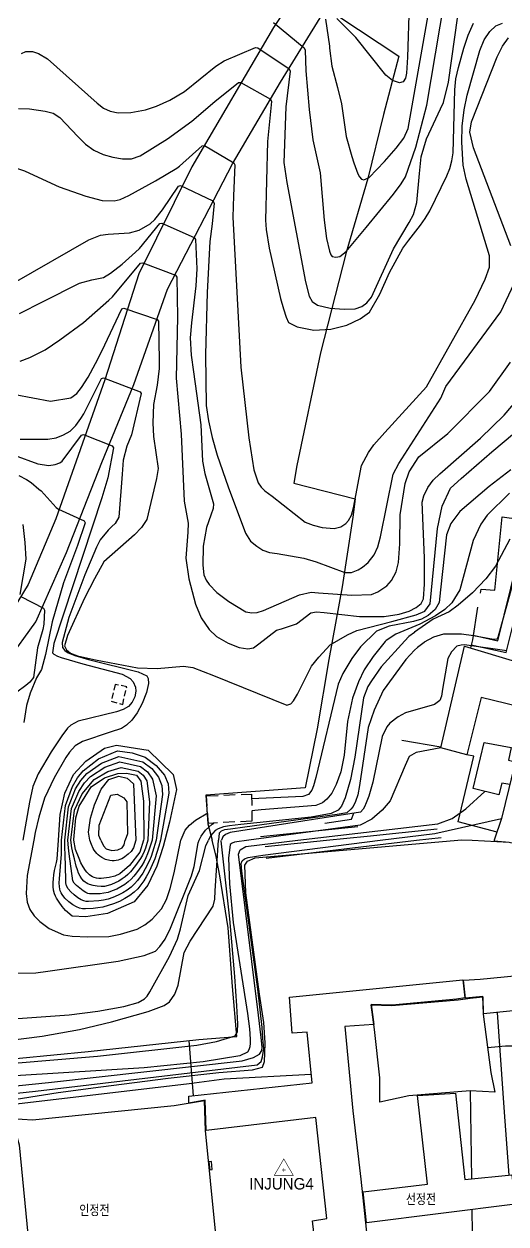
# Model space of a CAD drawing. Header units: feet. Extents: x 197796 to 199821, y 552499 to 555392.
# Drawn here: x 199197.8 to 199281.3, y 553316.6 to 553524.7 of the extents above; entities that cross this region are included whole.
import ezdxf

# ---------------------------------------------------------------- set-up
doc = ezdxf.new("R2010")
doc.units = ezdxf.units.FT
doc.header["$MEASUREMENT"] = 0
doc.linetypes.add('ANYANG11', pattern=[1.5, 1, -0.5])
doc.linetypes.add('ANYANG3', pattern=[3, 2, -1])
for name, color, linetype in [('AAA004', 7, 'ANYANG3'), ('AAA007', 7, 'ANYANG11'), ('AAA008', 7, 'CONTINUOUS'), ('AAC001', 7, 'CONTINUOUS'), ('ADA085', 1, 'CONTINUOUS'), ('AE150', 7, 'CONTINUOUS'), ('AZ0801', 7, 'CONTINUOUS'), ('CAA001', 7, 'CONTINUOUS'), ('CAA002', 30, 'CONTINUOUS'), ('wipco_image', 2, 'CONTINUOUS'), ('wipco_기준점', 1, 'CONTINUOUS'), ('ZC003', 7, 'CONTINUOUS')]:
    doc.layers.add(name, color=color, linetype=linetype)
doc.styles.add('NGSW', font='ROMANS.shx', dxfattribs={"bigfont": 'NGSW.shx'})
doc.styles.add('WIPCO', font='')
doc.styles.get('WIPCO').set_extended_font_data('Dotum')
picture_1 = doc.add_image_def('image1.jpg', size_in_pixel=(8269, 5907))

# ---------------------------------------------------------------- blocks, each defined once
blk = doc.blocks.new('기준점')
at = {"layer": 'wipco_기준점', "lineweight": 40, "const_width": 0.1, "flags": 128}
blk.add_lwpolyline([(1.65, -0.95), (0, 1.9), (-1.65, -0.95)], close=True, dxfattribs=at)
for points in [[(-0.34, 0), (0.34, 0)], [(0, -0.34), (0, 0.34)]]:
    blk.add_lwpolyline(points, dxfattribs=at)

msp = doc.modelspace()

# ---------------------------------------------------------------- linework, layer by layer
at = {"layer": 'AAA004', "color": 255}
msp.add_lwpolyline([(199229.43, 553390.89), (199237.24, 553391.2), (199237.31, 553386.51), (199229.77, 553386.11), (199229.43, 553390.89)], dxfattribs=at)
at = {"layer": 'AAA007', "color": 255}
msp.add_lwpolyline([(199215.62, 553409.78), (199213.62, 553410.2), (199212.92, 553407.3), (199214.9, 553406.71), (199215.62, 553409.78)], dxfattribs=at)
at = {"layer": 'AAA008', "color": 255}
for points in [[(199296.24, 553426.07), (199294.98, 553421.37), (199290.88, 553422.45), (199288.45, 553412.93), (199292.48, 553411.85), (199292.02, 553409.73), (199301.21, 553407.27), (199300.08, 553402.3), (199277.06, 553407.91), (199274.57, 553398.02), (199270.03, 553399.22), (199274.16, 553416.82), (199283.59, 553414.02), (199286.72, 553426.33), (199287.12, 553428.6), (199296.24, 553426.07)], [(199291.63, 553383.18), (199295.11, 553397.23), (199295.97, 553399.28), (199293.08, 553399.83), (199286.06, 553401.62), (199284.01, 553402.39), (199283.76, 553399.95), (199280.58, 553386.96), (199279.31, 553383.18)], [(199282.23, 553399.29), (199281.77, 553397.04), (199282.95, 553396.8), (199281.99, 553392.82), (199280.61, 553393.09), (199280.13, 553391.07), (199275.64, 553392.15), (199277.54, 553400.12), (199282.23, 553399.29)], [(199279.31, 553383.18), (199279.28, 553383.07), (199281.87, 553382.84), (199288.77, 553381.26), (199291.2, 553380.21), (199291.46, 553382.48), (199291.63, 553383.18)], [(199273.98, 553358.91), (199276.85, 553359.08), (199289.92, 553360.38), (199288.23, 553374.33), (199294.37, 553374.76), (199295.97, 553361.19), (199298.74, 553361.36), (199298.54, 553355.21), (199277.47, 553353.08), (199277.36, 553356.1), (199274.31, 553355.81), (199273.98, 553358.91)], [(199254.29, 553260.59), (199247.8, 553317.2), (199250.3, 553317.57), (199248.39, 553335.12), (199229.38, 553332.84), (199229.21, 553338.11), (199226.37, 553337.6), (199226.35, 553338.79), (199247.72, 553341.12), (199246.89, 553349.92), (199244.3, 553349.71), (199243.79, 553355.96), (199273.87, 553358.96), (199274.2, 553355.86), (199272.79, 553355.63), (199261.63, 553354.58), (199261.43, 553354.58), (199257.95, 553354.68), (199258.43, 553351.25), (199253.39, 553350.88), (199254.82, 553336.27), (199256.18, 553324.41), (199258.36, 553303.85)], [(199279.44, 553339.53), (199275.15, 553339.73), (199264.51, 553338.86), (199259.48, 553337.76), (199259.47, 553341.99), (199258.58, 553350.36), (199258, 553354.65), (199261.48, 553354.55), (199273.06, 553355.54), (199275.15, 553355.82), (199277.34, 553356.02), (199277.39, 553353.02), (199278.7, 553342.93), (199279.44, 553339.53)], [(199231.97, 553310.75), (199231.01, 553315.38), (199229.27, 553332.84), (199229.08, 553337.98), (199223.85, 553337.14), (199199.28, 553334.62), (199195.71, 553334.87), (199196.95, 553330.4), (199198.71, 553312.54), (199198.49, 553307.21), (199204.17, 553308.39), (199226.91, 553310.61), (199231.97, 553310.75)], [(199256.57, 553322.21), (199267.74, 553323.58), (199266.01, 553338.94), (199272.57, 553339.33), (199274.22, 553324.35), (199282.35, 553325.17), (199282.95, 553320.06), (199257.14, 553316.85), (199256.57, 553322.21)]]:
    msp.add_lwpolyline(points, dxfattribs=at)
at = {"layer": 'AAC001', "color": 255}
for points in [[(199282.73, 553568.06), (199274.67, 553564.69), (199269, 553561.16), (199262.5, 553547.04), (199252.38, 553525.99), (199262.77, 553519.16), (199260.1, 553508.99), (199257.37, 553497.93), (199253.65, 553485.09), (199249.18, 553467.71), (199245.1, 553448.15), (199244.59, 553445.08), (199255.2, 553442.39), (199254.78, 553439.21), (199252.94, 553427.12), (199250.66, 553414.55), (199248.61, 553402.48), (199246.55, 553392.29), (199229.29, 553391.01), (199229.66, 553386.01), (199230.39, 553383.18)], [(199276.95, 553426.03), (199277.04, 553426.73), (199279.43, 553426.53), (199280.67, 553439.23), (199286.46, 553438.44), (199287.33, 553446.02), (199288.58, 553452.41), (199292.54, 553451.81), (199316.16, 553445.77), (199354.47, 553436.53), (199363.54, 553433.5), (199374.39, 553429.62), (199381.36, 553427.22), (199388.69, 553424.41)], [(199276.4, 553423.58), (199275.55, 553417.95), (199275.18, 553416.52)], [(199270.06, 553399.34), (199263.3, 553400.49)], [(199279.79, 553384.59), (199273.08, 553386.39), (199275.76, 553397.77), (199274.57, 553398.02)], [(199162.89, 553329.69), (199161.92, 553341.63), (199179.08, 553343.66), (199208.94, 553346.56), (199228.09, 553348.62), (199234.7, 553349.17), (199233.95, 553357.83), (199233.21, 553368.02), (199231.76, 553377.01), (199231.11, 553380.36), (199230.39, 553383.18)], [(199279.79, 553353.31), (199281.02, 553336.04), (199281.82, 553325.12)], [(199227.2, 553338.88), (199226.41, 553348.44)]]:
    msp.add_lwpolyline(points, dxfattribs=at)
at = {"layer": 'ADA085', "color": 255}
for points in [[(199282.6, 553573.37), (199272.97, 553569.79), (199262.4, 553563.07), (199261.42, 553561.83), (199258.73, 553555.51), (199251.66, 553540.17), (199241.03, 553524.12), (199226.9, 553499.92), (199217.71, 553481.4), (199211.78, 553463.04), (199203.34, 553438.9), (199198.51, 553427.53), (199193.95, 553419.99), (199179.44, 553408.37), (199177, 553407.39), (199174.34, 553406.99), (199172.81, 553407.17), (199172.33, 553407.81), (199170.87, 553411.72)], [(199116.69, 553388.33), (199119.68, 553389.04), (199145.26, 553392.99), (199163.53, 553397.11), (199172.54, 553399.87), (199181.67, 553404.55), (199194.94, 553414.25), (199199.87, 553421.06), (199205.17, 553433.07), (199211.26, 553448.66), (199216.81, 553462.22), (199222.66, 553478.74), (199233.93, 553500.47), (199242.27, 553514.65), (199253.39, 553532.76), (199264.38, 553554.9), (199268.59, 553562.36), (199280.7, 553568.57), (199288.23, 553570.43), (199291.37, 553570.05), (199292.26, 553569.71), (199295.57, 553567.07)]]:
    msp.add_lwpolyline(points, dxfattribs=at)
at = {"layer": 'AE150', "color": 255}
msp.add_lwpolyline([(199230.41, 553326.07), (199230.28, 553327.47), (199229.82, 553327.41), (199229.99, 553326.02)], close=True, dxfattribs=at)
at = {"layer": 'AZ0801', "color": 255}
for points in [[(199275.68, 553418.76), (199279.95, 553417.73), (199284.38, 553435.78), (199288.06, 553435.12), (199291.14, 553447.3), (199312.65, 553442.17), (199335.78, 553436.63)], [(199275.33, 553417.08), (199281.39, 553415.71), (199284.9, 553429.83)], [(199249.93, 553386.14), (199254.58, 553386.82), (199254.99, 553387.88)], [(199238.81, 553383.81), (199255.66, 553385.55)], [(199250.24, 553383.18), (199257.3, 553383.89), (199269.39, 553385.14)], [(199239.58, 553382.11), (199250.24, 553383.18)], [(199239.79, 553380.1), (199265.83, 553383.18)], [(199265.83, 553383.18), (199270.1, 553383.68)]]:
    msp.add_lwpolyline(points, dxfattribs=at)
at = {"layer": 'CAA001', "color": 255}
for points, elevation in [([(199196.86, 553510.05), (199198.75, 553509.99), (199201.44, 553509.62), (199202.84, 553509.24), (199204.02, 553508.47), (199207.11, 553505.18), (199208.45, 553503.89), (199209.91, 553502.86), (199211.49, 553502.1), (199213.17, 553501.6), (199214.85, 553501.33), (199216.45, 553501.36), (199217.95, 553501.83), (199222.68, 553504.78), (199226.86, 553507.89), (199230.87, 553511.27), (199234.96, 553514.55), (199235.37, 553514.58), (199240.5, 553511.67), (199240.7, 553511.3), (199239.98, 553504.33), (199239.67, 553490.67), (199239.78, 553489.09), (199240.3, 553485.83), (199242.25, 553477.11), (199242.76, 553475.31), (199243.24, 553473.9), (199243.63, 553472.98), (199245.14, 553472.21), (199248.05, 553471.63), (199250.98, 553471.78), (199253.77, 553472.5), (199256.08, 553473.58), (199257.71, 553474.73), (199259.49, 553477.86), (199261.13, 553481.62), (199263.45, 553485.85), (199264.52, 553487.23), (199266.53, 553489.82), (199267.36, 553490.99), (199268.17, 553492.32), (199271.08, 553498.4), (199271.61, 553499.68), (199271.97, 553501.01), (199272.17, 553502.37), (199272.48, 553513.28), (199272.68, 553515.22), (199273.09, 553517.19), (199274.03, 553520.51), (199274.81, 553522.78), (199275.71, 553524.88)], 55), ([(199196.29, 553460.47), (199202.4, 553459.34), (199205.9, 553459.89), (199206.95, 553460.66), (199207.79, 553461.69), (199208.89, 553463.46), (199210.18, 553465.85), (199211.28, 553467.99), (199214.74, 553475.3), (199215.08, 553475.45), (199220.86, 553473.49), (199221.1, 553473.16), (199221.25, 553466.29), (199221.23, 553464.95), (199220.88, 553462.11), (199220.27, 553458.76), (199220.14, 553455.58), (199220.26, 553453.16), (199221.05, 553447.65), (199220.79, 553445.91), (199219.07, 553438.77), (199218.19, 553437.39), (199216.97, 553436.12), (199211.66, 553431.43), (199210, 553428.52), (199208.29, 553425.13), (199205.33, 553418.66), (199204.83, 553416.87), (199205.17, 553416.17), (199205.87, 553415.6), (199207.07, 553415.16), (199210.2, 553414.48), (199217.47, 553413.05), (199220.89, 553412.95), (199225.46, 553413.36), (199227.05, 553413.13), (199230.67, 553411.72), (199243.34, 553406.63), (199244.05, 553406.85), (199244.54, 553407.36), (199245.23, 553408.51), (199247.62, 553413.37), (199248.89, 553414.94), (199250.89, 553417.08), (199253.9, 553418.78), (199255.5, 553419.53), (199261.54, 553421.13), (199265.78, 553422.26), (199267.29, 553422.92), (199268.23, 553424.15), (199269.46, 553437.25), (199270.3, 553441.11), (199271.72, 553444.22), (199273.6, 553445.92), (199278.88, 553450.53), (199282.84, 553453.83)], 50), ([(199281.48, 553416), (199274.18, 553417.05), (199273.56, 553417.02), (199272.81, 553416.81), (199271.9, 553415.88), (199271.29, 553414.72), (199270.36, 553409.37), (199270.19, 553408.14), (199269.87, 553407.39), (199268.94, 553406.72), (199263.95, 553405.27), (199262.65, 553404.6), (199261.23, 553403.46), (199260.7, 553402.87), (199259.9, 553401.15), (199258.29, 553393.25), (199257.57, 553390.84), (199257.13, 553389.69), (199256.82, 553388.99), (199256.58, 553388.56), (199256.12, 553388.06), (199233.51, 553384.52), (199232.72, 553384.18), (199232.29, 553383.79), (199232.04, 553383.18)], 45), ([(199203.77, 553383.18), (199204.05, 553387.66), (199204.9, 553391.37), (199206.36, 553394.57), (199208.53, 553396.91), (199211.75, 553399.14), (199213.8, 553399.68), (199219.31, 553398.83), (199223.65, 553394.59), (199224.23, 553391.97), (199223.03, 553386.34), (199222.19, 553383.18)], 50), ([(199206.46, 553383.18), (199206.44, 553383.3), (199206.8, 553387.07), (199207.36, 553389.11), (199209.44, 553392.44), (199211.74, 553394.02), (199214.05, 553394.76), (199215.58, 553394.83), (199217.3, 553394.44), (199218.07, 553393.43), (199218.53, 553389.98), (199218.59, 553383.41), (199218.52, 553383.18)], 55), ([(199196.09, 553344.56), (199210.51, 553345.73), (199227.78, 553347.64), (199231.16, 553348.3), (199234.41, 553349.29), (199234.82, 553349.95), (199234.85, 553351.38), (199234.69, 553354.47), (199234.33, 553359.57), (199233.48, 553369.55), (199232, 553383.06), (199232.04, 553383.18)], 45), ([(199222.19, 553383.18), (199221.9, 553382.08), (199220.81, 553378.7), (199219.25, 553375.38), (199216.9, 553372.52), (199212.24, 553370.5), (199208.51, 553369.93), (199206.16, 553370.04), (199204.97, 553371.03), (199204.41, 553371.72), (199203.88, 553372.42), (199203.43, 553373.14), (199203.25, 553373.51), (199203.1, 553373.89), (199202.93, 553374.51), (199202.84, 553375.16), (199202.83, 553375.83), (199202.88, 553376.51), (199202.98, 553377.21), (199203.11, 553377.92), (199203.43, 553379.34), (199203.56, 553379.91), (199203.77, 553383.18)], 50), ([(199218.52, 553383.18), (199217.87, 553381.14), (199216.09, 553378.81), (199214.38, 553377.38), (199213.55, 553376.94), (199212.58, 553376.74), (199211.64, 553376.6), (199211.19, 553376.57), (199210.76, 553376.57), (199210.35, 553376.62), (199209.96, 553376.72), (199209.67, 553376.84), (199209.39, 553377), (199209.13, 553377.19), (199208.89, 553377.41), (199208.66, 553377.66), (199208.44, 553377.93), (199208.03, 553378.55), (199207.67, 553379.24), (199207.33, 553379.99), (199206.71, 553381.59), (199206.46, 553383.18)], 55), ([(199278.14, 553347.24), (199281.28, 553347.55), (199283.4, 553347.51), (199284.72, 553347.36), (199285.66, 553347.04), (199286.72, 553346.49), (199287.83, 553345.02), (199289.6, 553341.69)], 40), ([(199192.53, 553336.99), (199226.4, 553340.98), (199232.49, 553341.84), (199247.58, 553342.61)], 40)]:
    msp.add_lwpolyline(points, dxfattribs=dict(at, elevation=elevation))
at = {"layer": 'CAA002', "color": 255}
for points, elevation in [([(199241.02, 553524.97), (199246.35, 553520.57), (199246.55, 553520.16), (199246.65, 553516.59), (199247.24, 553509.91), (199247.85, 553504.61), (199249.12, 553498.88), (199249.82, 553490.7), (199250.26, 553487.49), (199250.74, 553485.31), (199250.98, 553484.7), (199251.23, 553484.41), (199251.85, 553484.29), (199252.57, 553484.42), (199253.62, 553485.28), (199257.12, 553489.43), (199261.83, 553495.21), (199263.19, 553496.99), (199263.94, 553498.19), (199265.72, 553503.33), (199267.62, 553510.65), (199271.42, 553533.32)], 57), ([(199250.03, 553525.54), (199250.73, 553520.87), (199250.77, 553520.53), (199251.14, 553517.42), (199252.14, 553513.7), (199252.82, 553510.84), (199253.67, 553505.2), (199254.62, 553501.71), (199254.96, 553500.61), (199255.69, 553498.75), (199255.97, 553498.21), (199256.31, 553497.82), (199256.73, 553497.67), (199257.65, 553498.12), (199260.29, 553500.86), (199262.3, 553503.17), (199263.63, 553504.94), (199264.37, 553506.61), (199268.35, 553529.27)], 58), ([(199264.55, 553528.07), (199264.28, 553518.95), (199264.11, 553516.18), (199263.91, 553515.3), (199263.5, 553514.7), (199262.86, 553514.52), (199261.68, 553514.89), (199260.49, 553515.82), (199255.3, 553522.35), (199252.03, 553525.67)], 59), ([(199197.37, 553519.62), (199198.14, 553519.93), (199199.24, 553519.92), (199200.32, 553519.61), (199201.84, 553518.68), (199210.5, 553510.99), (199211.58, 553510.13), (199212.72, 553509.57), (199214.09, 553509.32), (199216.3, 553509.36), (199218.83, 553509.8), (199220.78, 553510.46), (199223.07, 553511.5), (199225.6, 553513.02), (199231.03, 553517.38), (199232.49, 553518.33), (199237.91, 553520.61), (199238.35, 553520.57), (199243.78, 553516.93), (199243.95, 553516.55), (199243.18, 553510.33), (199242.81, 553500.69), (199243.35, 553497.21), (199246.58, 553480.01), (199247.22, 553477.5), (199247.72, 553476.6), (199248.68, 553475.98), (199250.85, 553475.44), (199253.3, 553475.28), (199255.18, 553475.33), (199256.36, 553475.74), (199257.2, 553476.37), (199258.04, 553477.32), (199261.85, 553485.73), (199264.59, 553490.28), (199265.31, 553491.68), (199265.87, 553493.77), (199266.35, 553498.8), (199266.66, 553501.67), (199267.55, 553504.79), (199270.01, 553509.98), (199270.53, 553511.11), (199271.4, 553514.6), (199273.02, 553526.11)], 56), ([(199196.51, 553499.7), (199197.88, 553499.26), (199199.51, 553498.52), (199203.91, 553496.47), (199208.5, 553494.83), (199211.37, 553494.13), (199213.45, 553494.04), (199214.46, 553494.27), (199215.97, 553494.99), (199220.57, 553497.52), (199224.29, 553499.73), (199224.74, 553500.06), (199228.69, 553503.61), (199229.09, 553503.65), (199234.15, 553500.65), (199234.35, 553500.27), (199234.13, 553494.92), (199233.99, 553491.21), (199235.37, 553465.22), (199236.78, 553452.97), (199237.65, 553447.43), (199238.39, 553445.14), (199238.89, 553444.39), (199239.56, 553443.75), (199240.79, 553442.83), (199246.51, 553438.35), (199247.94, 553437.8), (199249.49, 553437.4), (199251.54, 553437.25), (199252.73, 553437.53), (199253.57, 553438.09), (199254.03, 553438.6), (199254.56, 553439.52), (199254.91, 553440.8), (199256.32, 553448.15), (199257.53, 553450.43), (199258.46, 553451.76), (199260.37, 553453.87), (199267.58, 553461.78), (199276, 553476.84), (199277.71, 553480.47), (199278.48, 553482.56), (199278.48, 553484.49), (199274.46, 553497.78), (199273.94, 553500.26), (199273.68, 553504.2), (199273.76, 553507.02), (199274.09, 553509.81), (199274.59, 553512.35), (199276.79, 553520.09), (199277.57, 553521.98), (199278.53, 553523.41), (199279.59, 553524.37), (199280.74, 553524.86)], 54), ([(199282.18, 553486.26), (199275.74, 553503.22), (199275.1, 553505.95), (199275.38, 553507.77), (199279.83, 553519), (199280.77, 553520.86), (199281.81, 553522.31)], 53), ([(199196.12, 553479.89), (199209.05, 553487.31), (199211.06, 553488.1), (199212.39, 553488.25), (199216.11, 553488.48), (199217.77, 553488.96), (199219.64, 553490.04), (199220.5, 553490.81), (199221.78, 553492.47), (199224.55, 553496.62), (199224.91, 553496.72), (199230.55, 553494.03), (199230.75, 553493.67), (199230.39, 553490.09), (199230.02, 553486.98), (199229.56, 553478.14), (199229.27, 553467.43), (199229.35, 553458.54), (199229.77, 553455.91), (199230.4, 553453.01), (199231.3, 553449.94), (199233.2, 553444.46), (199236.18, 553436.43), (199237.07, 553435.06), (199238.16, 553434.17), (199239.18, 553433.5), (199240.35, 553433.07), (199241.67, 553432.88), (199246.3, 553432.12), (199248.44, 553431.43), (199253.43, 553429.63), (199254.55, 553429.6), (199255.72, 553430.07), (199256.45, 553430.52), (199257.44, 553431.35), (199258.51, 553432.69), (199259.14, 553434.05), (199259.61, 553435.8), (199261.79, 553446.63), (199262.79, 553448.51), (199270.05, 553459.81), (199270.92, 553461.87), (199280.43, 553474.8), (199282.78, 553479.74)], 53), ([(199197.03, 553474.53), (199201.09, 553476.57), (199207.41, 553479.76), (199209.53, 553480.37), (199211.59, 553480.78), (199212.76, 553481.5), (199214.79, 553483.08), (199217.13, 553485.13), (199217.8, 553485.78), (199221.32, 553490.11), (199221.71, 553490.2), (199227.28, 553487.69), (199227.52, 553487.34), (199227.77, 553482.24), (199227.6, 553479.34), (199226.83, 553472.9), (199226.57, 553470.28), (199226.78, 553467.27), (199227.15, 553464.42), (199228.44, 553455.22), (199228.71, 553448.9), (199229.16, 553446.79), (199230.63, 553441.51), (199230.56, 553440.71), (199230.19, 553439.56), (199229.43, 553437.43), (199228.86, 553434.18), (199228.77, 553430.9), (199228.97, 553429.18), (199229.36, 553428.29), (199229.89, 553427.51), (199231.22, 553426.12), (199233.28, 553424.59), (199236.27, 553422.78), (199237.26, 553422.59), (199238.22, 553422.65), (199239.33, 553423.01), (199245.54, 553425.73), (199247.58, 553426.2), (199248.83, 553426.11), (199254.63, 553425.66), (199258.05, 553425.78), (199259.15, 553426.26), (199260.7, 553427.29), (199261.51, 553428.24), (199262.3, 553429.74), (199262.72, 553431.35), (199262.93, 553434.56), (199262.98, 553439.63), (199263.85, 553445.03), (199264.54, 553447.08), (199266.25, 553449.65), (199271.24, 553453.73), (199278.51, 553461.01), (199282.1, 553466.05)], 52), ([(199197.11, 553466.27), (199198.78, 553466.86), (199201.44, 553468.23), (199204.03, 553469.92), (199208.12, 553472.98), (199212.51, 553476.83), (199213.11, 553477.42), (199218, 553483.22), (199218.39, 553483.32), (199224.04, 553481.16), (199224.28, 553480.82), (199224.38, 553473.88), (199224.15, 553463.31), (199225.04, 553453.61), (199225.56, 553441.98), (199226.28, 553438.17), (199226.2, 553436.59), (199225.84, 553432.08), (199226.34, 553428.48), (199227.52, 553424.12), (199228.52, 553421.76), (199229.91, 553419.71), (199231.17, 553418.49), (199233.19, 553417.33), (199235.11, 553416.61), (199236.61, 553416.35), (199237.55, 553416.55), (199238.51, 553417.21), (199241.58, 553419.58), (199242.41, 553419.84), (199245.02, 553420.72), (199247.51, 553422.61), (199248.47, 553422.79), (199249.85, 553422.67), (199255.93, 553421.95), (199260.22, 553422), (199262.84, 553422.37), (199264.57, 553422.92), (199265.8, 553423.51), (199266.66, 553424.22), (199267.03, 553425.03), (199267.23, 553427.56), (199267.21, 553432.14), (199266.81, 553441.8), (199267.1, 553442.92), (199267.79, 553444.36), (199268.71, 553445.59), (199269.87, 553446.69), (199276.9, 553452.9), (199281.04, 553456.87), (199283.33, 553459.6)], 51), ([(199197.14, 553452.73), (199201.92, 553452.74), (199203.38, 553452.97), (199204.65, 553453.46), (199205.77, 553454.13), (199206.79, 553455.12), (199207.65, 553456.33), (199208.16, 553457.14), (199211.23, 553463.22), (199211.57, 553463.35), (199217.93, 553460.95), (199218.1, 553460.62), (199216.43, 553453.46), (199215.61, 553451.51), (199215.01, 553449.1), (199214.8, 553446.67), (199214.23, 553439.21), (199213.6, 553438.13), (199213.02, 553437.57), (199212.36, 553436.92), (199210.98, 553435.29), (199210.36, 553433.99), (199208.36, 553429.19), (199205.58, 553421.79), (199204.41, 553417.46), (199204.48, 553416.59), (199204.85, 553416.07), (199205.43, 553415.65), (199206.58, 553415.2), (199208.96, 553414.52), (199217.56, 553412.4), (199219.07, 553411.67), (199219.34, 553411.2), (199219.38, 553410.36), (199219.02, 553408.82), (199218.29, 553406.87), (199217.39, 553405.26), (199216.46, 553404.02), (199215.59, 553403.11), (199214.67, 553402.54), (199212.72, 553401.91), (199207.95, 553400.31), (199206.67, 553399.57), (199205.67, 553398.46), (199205.06, 553397.55), (199203, 553393.99), (199201.33, 553390.5), (199200.36, 553387.2), (199199.75, 553384.51), (199199.5, 553383.18)], 49), ([(199196.07, 553449.94), (199200.22, 553448.42), (199202.11, 553448.18), (199203.19, 553448.33), (199204.02, 553448.65), (199204.42, 553448.91), (199207.74, 553453.43), (199208.12, 553453.54), (199213.09, 553451.58), (199213.28, 553451.24), (199212.34, 553446.01), (199211.31, 553442.57), (199202.98, 553417.28), (199202.76, 553415.67), (199202.99, 553415.43), (199203.61, 553415.11), (199204.22, 553414.88), (199207.98, 553413.78), (199214.8, 553411.99), (199216.22, 553411.21), (199216.74, 553410.66), (199217.13, 553409.73), (199217.17, 553409.06), (199217, 553408.03), (199216.56, 553407.1), (199215.89, 553406.38), (199215.01, 553405.86), (199213.81, 553405.43), (199207.21, 553403.85), (199205.93, 553403.16), (199205.35, 553402.61), (199204.35, 553401.29), (199202.49, 553398.5), (199200.23, 553394.7), (199199.33, 553392.52), (199198.75, 553389.77), (199197.59, 553383.18)], 48), ([(199196.89, 553446.44), (199198.24, 553445.76), (199199.03, 553445.2), (199200.38, 553444.06), (199200.75, 553443.76), (199203.37, 553440.86), (199203.76, 553440.57), (199208.23, 553438.55), (199208.38, 553438.21), (199207.06, 553434.28), (199204.67, 553427.8), (199202.7, 553421.08), (199201.54, 553415.4), (199200.8, 553412.78), (199199.95, 553411.34), (199198.87, 553408.69), (199198.25, 553406.56), (199197.77, 553403.62)], 47), ([(199282.19, 553447.41), (199278.41, 553444.5), (199273.32, 553440.17), (199271.81, 553438.1), (199271.06, 553436.12), (199270.02, 553426.6), (199269.74, 553424.43), (199269.08, 553423.21), (199267.85, 553422.17), (199266.72, 553421.51), (199265.31, 553421.13), (199261.07, 553420.29), (199258.88, 553419.45), (199256.14, 553416.73), (199254.63, 553414.71), (199253.09, 553412.11), (199252.24, 553410.27), (199248.39, 553394.09), (199247.99, 553392.59), (199247.69, 553391.87), (199247.1, 553391.13), (199246.13, 553390.76), (199237.25, 553390.36)], 49), ([(199281.94, 553443.34), (199278.07, 553439.53), (199277.01, 553438), (199275.66, 553435.13), (199273.32, 553426.63), (199271.97, 553424.35), (199270.74, 553423.17), (199269.1, 553422.12), (199266.4, 553420.65), (199262.24, 553418.9), (199260.59, 553417.81), (199260.42, 553417.64), (199258.34, 553415.06), (199256.78, 553412.71), (199255.76, 553410.64), (199254.74, 553407.82), (199253.89, 553403.8), (199253.28, 553397.92), (199252.7, 553395.03), (199251.92, 553392.83), (199251.13, 553391.35), (199250.3, 553390.32), (199249.55, 553389.65), (199248.39, 553389.18), (199238.93, 553388.44), (199237.28, 553388.29)], 48), ([(199197.58, 553437.93), (199197.96, 553434.8), (199198.1, 553431.89), (199197.08, 553425.79)], 46), ([(199282.03, 553435.38), (199279.53, 553430.69), (199277.87, 553428.52), (199275.53, 553426.07), (199273.07, 553423.95), (199271.48, 553422.77), (199268.75, 553421.53), (199265.48, 553419.24), (199265.46, 553419.21), (199264.53, 553418.5), (199263.8, 553417.78), (199259.71, 553413.23), (199258.05, 553410.83), (199257.42, 553409.82), (199256.64, 553407.86), (199255.12, 553397.6), (199254.37, 553393.74), (199253.44, 553390.51), (199252.83, 553389.1), (199252.28, 553388.4), (199251.04, 553387.84), (199247.57, 553387.18), (199235.36, 553385.93), (199233.41, 553385.69), (199232.35, 553385.5), (199231.46, 553385.19), (199230.94, 553384.86), (199230.13, 553383.93), (199229.76, 553383.18)], 47), ([(199282.51, 553427.74), (199279.92, 553418.34), (199279.74, 553418.03), (199279.25, 553417.97), (199277.9, 553418.22), (199275.69, 553418.65), (199273.66, 553418.89), (199270.53, 553418.89), (199268.77, 553418.37), (199267.17, 553417.5), (199267.16, 553417.48), (199266.01, 553416.62), (199265.5, 553416.16), (199264.01, 553414.54), (199260.05, 553409.17), (199258.49, 553405.72), (199257.46, 553402.74), (199255.96, 553392.67), (199255.66, 553391.05), (199255.28, 553389.89), (199254.83, 553389.06), (199254.46, 553388.57), (199253.78, 553387.95), (199252.08, 553387.63), (199236.06, 553385.43), (199233.6, 553385.13), (199232.54, 553384.96), (199231.98, 553384.74), (199231.61, 553384.42), (199231.52, 553383.18)], 46), ([(199197.26, 553425.43), (199201.17, 553423.43), (199201.37, 553423.07), (199201.22, 553420.64), (199201.08, 553419.7), (199200.15, 553416.52), (199199.46, 553411.4), (199198.83, 553410.59), (199198.12, 553410.02), (199193.4, 553406.52)], 46), ([(199204.31, 553383.18), (199205, 553389.23), (199206.18, 553392.53), (199207.05, 553394.01), (199208.07, 553395.24), (199210.69, 553397.3), (199214, 553398.7), (199216.53, 553398.33), (199218.77, 553397.6), (199220.72, 553396.16), (199222.15, 553394.46), (199222.81, 553392.97), (199222.9, 553391.36), (199221.46, 553383.18)], 51), ([(199270.03, 553399.22), (199265.76, 553398.39), (199264.58, 553397.69), (199263.88, 553396.15), (199261.28, 553390.03), (199259.86, 553388.38), (199258.09, 553386.84), (199256.09, 553385.78), (199236.75, 553383.18)], 44), ([(199204.85, 553383.18), (199205.52, 553388.95), (199206.74, 553392.09), (199207.66, 553393.57), (199208.7, 553394.74), (199211.24, 553396.57), (199214.21, 553397.73), (199218.37, 553396.79), (199219.96, 553395.6), (199221.12, 553394.13), (199221.68, 553392.65), (199221.79, 553391.12), (199220.72, 553383.18)], 52), ([(199205.38, 553383.18), (199206.04, 553388.66), (199207.29, 553391.65), (199208.26, 553393.12), (199209.33, 553394.23), (199211.79, 553395.84), (199214.41, 553396.75), (199217.97, 553395.98), (199219.2, 553395.05), (199220.09, 553393.79), (199220.69, 553390.88), (199219.99, 553383.18)], 53), ([(199205.92, 553383.18), (199206.56, 553388.38), (199207.85, 553391.21), (199209.96, 553393.73), (199212.34, 553395.12), (199214.61, 553395.77), (199217.58, 553395.17), (199218.44, 553394.49), (199219.06, 553393.46), (199219.55, 553389.82), (199219.25, 553383.18)], 54), ([(199209.2, 553383.18), (199208.96, 553384.57), (199209.34, 553387.03), (199210.01, 553389.35), (199211.16, 553392.02), (199212.52, 553393.71), (199214.21, 553394.28), (199215.65, 553393.92), (199216.79, 553392.97), (199217.19, 553383.21), (199217.18, 553383.18)], 56), ([(199211.12, 553383.18), (199210.74, 553384.03), (199210.83, 553385.81), (199212.87, 553390.98), (199213.97, 553391.17), (199215.1, 553390.51), (199215.64, 553389.83), (199215.71, 553384.31), (199215.33, 553383.18)], 57), ([(199245.29, 553383.18), (199269.54, 553386.02), (199272.02, 553386.96), (199274.38, 553388.61), (199277.7, 553391.65)], 43), ([(199224.98, 553383.18), (199225.01, 553383.31), (199225.72, 553384.91), (199226.47, 553385.81), (199227.51, 553386.66), (199229.64, 553387.93)], 49), ([(199228.17, 553383.18), (199228.48, 553383.89), (199229.26, 553384.91), (199230.44, 553385.96), (199230.73, 553386.16)], 48), ([(199259.51, 553383.18), (199268.99, 553384.37), (199280.59, 553386.98)], 42), ([(199168.12, 553337.7), (199202.04, 553341.19), (199235.61, 553344.94), (199237.57, 553345.5), (199238.59, 553346.08), (199239, 553346.75), (199239.06, 553347.31), (199238.92, 553348.98), (199238.44, 553352.84), (199234.98, 553380.75), (199235.26, 553381.54), (199236.26, 553382.12), (199245.29, 553383.18)], 43), ([(199236.75, 553383.18), (199234.29, 553382.85), (199233.86, 553382.68), (199233.53, 553382.44), (199233.27, 553380.05), (199233.39, 553375.6), (199234.04, 553368.95), (199236.51, 553353.13), (199236.9, 553350.48), (199237.01, 553348.71), (199237, 553347.98), (199236.93, 553347.34), (199236.79, 553346.82), (199236.52, 553346.41), (199235.21, 553345.81), (199228.83, 553344.79), (199218.62, 553343.75), (199175.72, 553341.08)], 44), ([(199180.02, 553335.67), (199203.69, 553339.46), (199211.11, 553340.41), (199222.77, 553341.92), (199231.57, 553342.93), (199237.4, 553343.38), (199239.13, 553343.83), (199239.47, 553344.83), (199239.53, 553346.24), (199239.58, 553348.03), (199239.36, 553351.56), (199238.63, 553356.49), (199236.26, 553374.04), (199236.09, 553378.87), (199236.51, 553379.54), (199237.86, 553380.13), (199272.97, 553383.18)], 41), ([(199182.91, 553351.28), (199205.62, 553352.9), (199210.6, 553353.54), (199215.1, 553354.36), (199217.58, 553355.07), (199218.7, 553355.68), (199219.16, 553356.17), (199219.58, 553356.89), (199223.01, 553363), (199224.43, 553366.03), (199224.94, 553367.83), (199226.28, 553373.58), (199228.22, 553377.92), (199229.29, 553382.2), (199229.76, 553383.18)], 47), ([(199191.65, 553338.8), (199199.78, 553339.69), (199238.2, 553344.27), (199238.91, 553344.83), (199239.16, 553345.65), (199239.34, 553347.07), (199239.21, 553348.81), (199239.1, 553350.71), (199238.31, 553357.37), (199235.55, 553377.82), (199235.46, 553379.15), (199235.64, 553379.59), (199236.03, 553379.98), (199236.64, 553380.18), (199239.19, 553380.62), (199259.51, 553383.18)], 42), ([(199194.56, 553348.38), (199200.92, 553349.21), (199207.41, 553350.37), (199212.99, 553351.69), (199219.33, 553353.47), (199222.08, 553354.51), (199223.01, 553355.17), (199223.95, 553356.51), (199224.52, 553358.05), (199225.54, 553363.74), (199226.62, 553365.69), (199230.61, 553371.73), (199230.85, 553372.95), (199230.93, 553374.42), (199231.52, 553383.18)], 46), ([(199196.55, 553360.16), (199199.82, 553360.22), (199201.9, 553360.5), (199214.11, 553362.19), (199218.6, 553363.18), (199220.57, 553363.95), (199221.35, 553364.74), (199222.25, 553366.05), (199223.19, 553367.95), (199226.84, 553376.99), (199227.27, 553378.63), (199227.97, 553382.72), (199228.17, 553383.18)], 48), ([(199199.5, 553383.18), (199198.33, 553377.08), (199198.16, 553373.95), (199198.34, 553372.46), (199198.81, 553371.18), (199199.56, 553370.07), (199200.53, 553369.09), (199202.18, 553367.89), (199204.64, 553366.77), (199206.13, 553366.58), (199208.88, 553366.46), (199212.48, 553366.52), (199214.53, 553366.87), (199217.42, 553367.75), (199218.76, 553368.49), (199220.04, 553369.5), (199221.63, 553371.3), (199222.52, 553372.93), (199223.11, 553374.81), (199223.81, 553377.55), (199224.98, 553383.18)], 49), ([(199221.46, 553383.18), (199221.16, 553382.13), (199220.45, 553379.97), (199219.8, 553378.41), (199219.42, 553377.63), (199219, 553376.86), (199218.54, 553376.13), (199218.04, 553375.44), (199217.51, 553374.78), (199216.89, 553374.16), (199216.16, 553373.59), (199215.3, 553373.06), (199214.33, 553372.58), (199213.32, 553372.16), (199212.36, 553371.84), (199211.45, 553371.6), (199210.58, 553371.45), (199209.78, 553371.36), (199208.46, 553371.28), (199207.94, 553371.28), (199207.44, 553371.38), (199206.87, 553371.61), (199206.24, 553371.99), (199205.54, 553372.52), (199204.89, 553373.12), (199204.41, 553373.75), (199204.23, 553374.07), (199204.09, 553374.4), (199204, 553374.74), (199203.94, 553375.08), (199203.91, 553375.78), (199203.94, 553376.49), (199204.28, 553380.75), (199204.31, 553383.18)], 51), ([(199220.72, 553383.18), (199220.09, 553381.1), (199219.84, 553380.38), (199219.54, 553379.67), (199218.81, 553378.21), (199218.38, 553377.5), (199217.93, 553376.83), (199217.45, 553376.2), (199216.94, 553375.61), (199216.37, 553375.06), (199215.7, 553374.55), (199214.95, 553374.07), (199214.09, 553373.64), (199213.21, 553373.28), (199212.37, 553372.99), (199211.55, 553372.8), (199210.78, 553372.69), (199208.96, 553372.57), (199208.55, 553372.58), (199208.16, 553372.66), (199207.69, 553372.87), (199207.13, 553373.21), (199206.5, 553373.69), (199205.9, 553374.22), (199205.46, 553374.75), (199205.17, 553375.27), (199205.05, 553375.79), (199205.02, 553376.31), (199204.95, 553380.77), (199204.88, 553381.82), (199204.85, 553383.18)], 52), ([(199219.99, 553383.18), (199219.46, 553381.45), (199219.23, 553380.8), (199218.94, 553380.15), (199218.6, 553379.48), (199218.2, 553378.8), (199217.32, 553377.53), (199216.85, 553376.96), (199216.37, 553376.44), (199215.85, 553375.95), (199215.25, 553375.51), (199214.59, 553375.09), (199213.86, 553374.71), (199213.1, 553374.39), (199212.37, 553374.15), (199211.66, 553373.99), (199210.98, 553373.92), (199209.16, 553373.88), (199208.88, 553373.95), (199208.5, 553374.13), (199208.03, 553374.43), (199207.45, 553374.86), (199206.91, 553375.32), (199206.51, 553375.74), (199206.26, 553376.14), (199205.62, 553380.8), (199205.49, 553381.85), (199205.38, 553383.18)], 53), ([(199219.25, 553383.18), (199218.83, 553381.81), (199218.61, 553381.22), (199218.33, 553380.62), (199217.99, 553380.01), (199217.15, 553378.78), (199216.26, 553377.72), (199215.8, 553377.27), (199215.32, 553376.85), (199214.8, 553376.47), (199214.23, 553376.11), (199213.62, 553375.78), (199212.99, 553375.5), (199212.38, 553375.31), (199211.77, 553375.19), (199211.18, 553375.16), (199210.47, 553375.24), (199209.79, 553375.35), (199209.15, 553375.52), (199208.86, 553375.63), (199208.59, 553375.78), (199208.37, 553375.93), (199208.17, 553376.1), (199207.82, 553376.5), (199207.52, 553376.97), (199207.26, 553377.5), (199207.05, 553378.08), (199206.86, 553378.69), (199206.53, 553379.97), (199206.29, 553380.82), (199206.09, 553381.89), (199205.92, 553383.18)], 54), ([(199217.18, 553383.18), (199216.79, 553381.89), (199216.4, 553381.23), (199215.85, 553380.75), (199215.3, 553380.32), (199215.02, 553380.13), (199214.73, 553379.96), (199214.43, 553379.83), (199214.13, 553379.72), (199213.78, 553379.66), (199213.43, 553379.63), (199213.07, 553379.64), (199212.7, 553379.68), (199211.94, 553379.82), (199211.26, 553380.19), (199210.94, 553380.4), (199210.65, 553380.63), (199210.4, 553380.88), (199210.18, 553381.16), (199209.98, 553381.46), (199209.8, 553381.78), (199209.48, 553382.46), (199209.2, 553383.18)], 56), ([(199211.12, 553383.18), (199211.6, 553382.19), (199212.02, 553381.67), (199213, 553381.43), (199214.06, 553381.5), (199214.83, 553381.86), (199215.16, 553382.39), (199215.33, 553383.18)], 57), ([(199272.97, 553383.18), (199273.6, 553383.23), (199275.48, 553383.18)], 41), ([(199275.48, 553383.18), (199281.87, 553382.84)], 41), ([(199275.15, 553339.73), (199275.35, 553324.47)], 39), ([(199275.43, 553319.12), (199275.48, 553315.15), (199275.6, 553311.01), (199275.94, 553309.55), (199276.48, 553308.08), (199276.82, 553307.47), (199277.45, 553306.53), (199277.91, 553305.94), (199278.74, 553305.17), (199279.36, 553304.71), (199279.99, 553304.34), (199281.66, 553303.57)], 39)]:
    msp.add_lwpolyline(points, dxfattribs=dict(at, elevation=elevation))

# ---------------------------------------------------------------- block references
at = {"layer": 'wipco_기준점'}
msp.add_blockref('기준점', (199242.83, 553326.02), dxfattribs=at)

# ---------------------------------------------------------------- texts
at = {"layer": 'wipco_기준점', "style": 'WIPCO'}
msp.add_text('INJUNG4', height=2, dxfattribs=at).set_placement((199236.82, 553322.62))
at = {"layer": 'ZC003', "style": 'NGSW'}
for s, p in [('선정전', (199263.99, 553319.91)), ('인정전', (199207.38, 553318))]:
    msp.add_text(s, height=2, rotation=359.99, dxfattribs=at).set_placement(p)

# ---------------------------------------------------------------- pictures from other files: only their frames are drawn
at = {"layer": 'wipco_image'}
image = msp.add_image(picture_1, insert=(198928.54, 553018.66), size_in_units=(698.97, 499.31), rotation=5.99868, dxfattribs=at)
image.dxf.flags = 7

doc.saveas('drawing.dxf')
